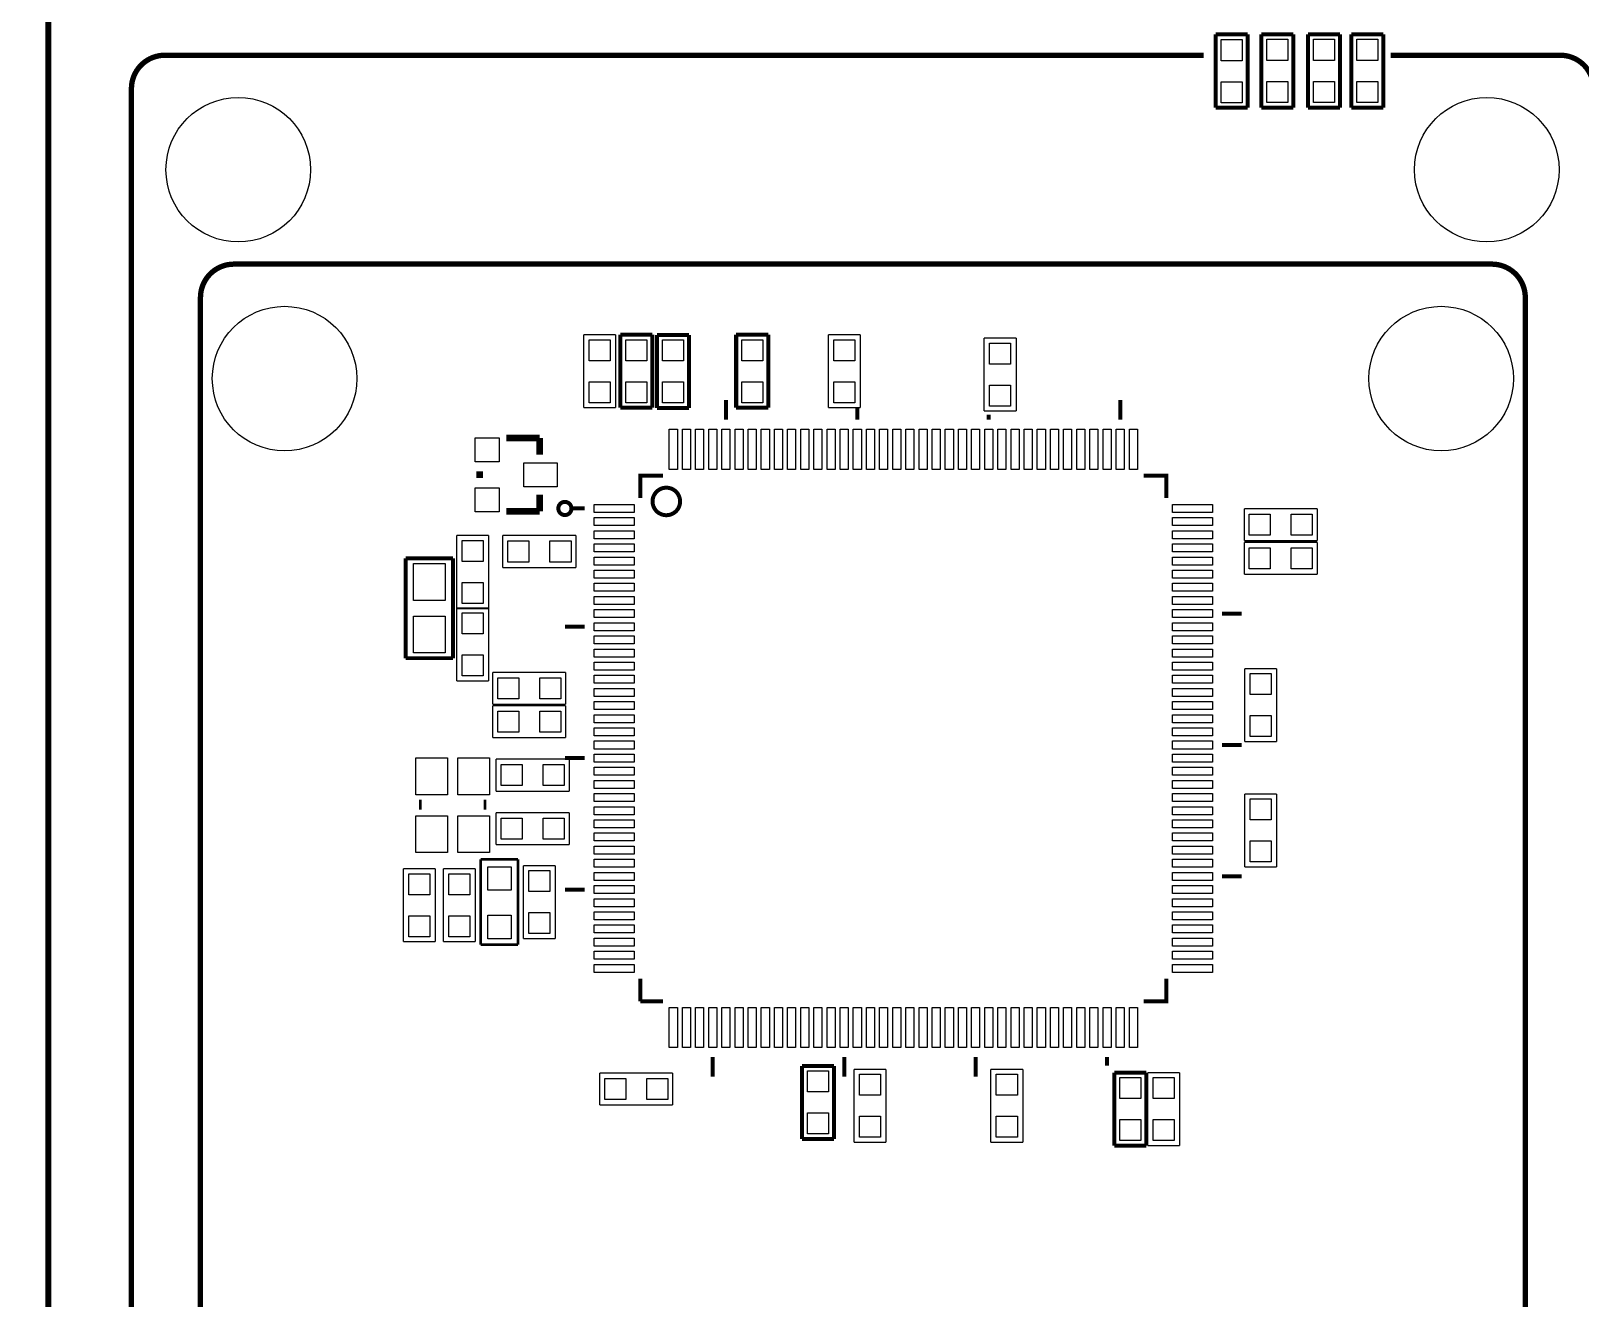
# Model space of a CAD drawing. Extents: x -6 to 176, y 0 to 129.
# Drawn here: x 56.3 to 115.3, y 45.4 to 93.6 of the extents above; entities that cross this region are included whole.
import ezdxf

# ---------------------------------------------------------------- set-up
doc = ezdxf.new("R2010")
doc.units = 0
for name, color, linetype in [('BG_SILKSCREEN_TOP', 85, 'CONTINUOUS'), ('PG_SILKSCREEN_TOP', 85, 'CONTINUOUS'), ('PIN_TOP', 69, 'CONTINUOUS')]:
    doc.layers.add(name, color=color, linetype=linetype)

msp = doc.modelspace()

# ---------------------------------------------------------------- linework, layer by layer
at = {"layer": 'BG_SILKSCREEN_TOP', "const_width": 0.2032}
msp.add_lwpolyline([(56.999886, 123.229878), (56.999886, 17.907)], dxfattribs=at)
for points in [[(46.99, 22.86), (55.753, 22.86, 0.414214), (57.023, 24.13), (57.023, 97.917, 0.414214), (55.753, 99.187), (42.926, 99.187, 0.414214), (41.656, 97.917), (41.656, 24.13, 0.414214), (42.926, 22.86), (46.99, 22.86)], [(100.965, 92.669106), (61.439552, 92.669106, 0.414214), (60.169552, 91.399106)], [(60.169552, 0.4064), (114.525552, 0.4064, 0.414214), (115.795552, 1.6764), (115.795552, 91.399106, 0.414214), (114.525552, 92.669106), (108.077, 92.669106)], [(60.169552, 91.399106), (60.169552, 1.6764, 0.414214), (61.439552, 0.4064), (62.795912, 0.4064)], [(113.195862, 11.811), (113.195862, 83.4517, 0.414214), (111.925862, 84.7217), (64.065912, 84.7217, 0.414214), (62.795912, 83.4517)], [(62.795912, 83.4517), (62.795912, 1.6764, 0.414214), (64.065912, 0.4064), (111.925862, 0.4064, 0.414214), (113.195862, 1.6764), (113.195862, 8.509)]]:
    msp.add_lwpolyline(points, format="xyb", dxfattribs=at)
at = {"layer": 'PG_SILKSCREEN_TOP'}
for points, const_width in [([(101.415342, 93.4593), (102.634542, 93.4593)], 0.1524), ([(101.415342, 90.678), (101.415342, 93.4593)], 0.1524), ([(102.634542, 93.4593), (102.634542, 90.678)], 0.1524), ([(103.1494, 93.4593), (104.3686, 93.4593)], 0.1524), ([(103.1494, 90.678), (103.1494, 93.4593)], 0.1524), ([(104.3686, 93.4593), (104.3686, 90.678)], 0.1524), ([(104.9274, 93.4593), (106.1466, 93.4593)], 0.1524), ([(104.9274, 90.678), (104.9274, 93.4593)], 0.1524), ([(106.1466, 93.4593), (106.1466, 90.678)], 0.1524), ([(106.5784, 93.4593), (107.7976, 93.4593)], 0.1524), ([(106.5784, 90.678), (106.5784, 93.4593)], 0.1524), ([(107.7976, 93.4593), (107.7976, 90.678)], 0.1524), ([(102.634542, 90.678), (101.415342, 90.678)], 0.1524), ([(104.3686, 90.678), (103.1494, 90.678)], 0.1524), ([(106.1466, 90.678), (104.9274, 90.678)], 0.1524), ([(107.7976, 90.678), (106.5784, 90.678)], 0.1524), ([(77.3684, 79.2607), (77.3684, 82.042)], 0.0508), ([(77.3684, 82.042), (78.5876, 82.042)], 0.0508), ([(78.5876, 82.042), (78.5876, 79.2607)], 0.0508), ([(78.7654, 82.042), (79.9846, 82.042)], 0.1524), ([(78.7654, 79.2607), (78.7654, 82.042)], 0.1524), ([(79.9846, 82.042), (79.9846, 79.2607)], 0.1524), ([(80.1624, 82.0293), (81.3816, 82.0293)], 0.1524), ([(80.1624, 79.248), (80.1624, 82.0293)], 0.1524), ([(81.3816, 82.0293), (81.3816, 79.248)], 0.1524), ([(83.175348, 82.042), (84.394548, 82.042)], 0.1524), ([(83.175348, 79.2607), (83.175348, 82.042)], 0.1524), ([(84.394548, 82.042), (84.394548, 79.2607)], 0.1524), ([(86.675468, 79.2607), (86.675468, 82.042)], 0.0508), ([(86.675468, 82.042), (87.894668, 82.042)], 0.0508), ([(87.894668, 82.042), (87.894668, 79.2607)], 0.0508), ([(92.6084, 79.1337), (92.6084, 81.915)], 0.0508), ([(92.6084, 81.915), (93.8276, 81.915)], 0.0508), ([(93.8276, 81.915), (93.8276, 79.1337)], 0.0508), ([(82.78495, 78.799944), (82.78495, 79.550006)], 0.1524), ([(97.78492, 78.799944), (97.78492, 79.550006)], 0.1524), ([(78.5876, 79.2607), (77.3684, 79.2607)], 0.0508), ([(79.9846, 79.2607), (78.7654, 79.2607)], 0.1524), ([(81.3816, 79.248), (80.1624, 79.248)], 0.1524), ([(84.394548, 79.2607), (83.175348, 79.2607)], 0.1524), ([(87.894668, 79.2607), (86.675468, 79.2607)], 0.0508), ([(87.78494, 78.799944), (87.78494, 79.248)], 0.1524), ([(93.8276, 79.1337), (92.6084, 79.1337)], 0.0508), ([(92.78493, 78.799944), (92.78493, 78.994)], 0.1524), ([(75.7047, 78.105), (74.4347, 78.105)], 0.254), ([(75.7047, 77.47), (75.7047, 78.105)], 0.254), ([(73.4187, 76.835), (73.4187, 76.581)], 0.254), ([(80.391, 76.67498), (79.53502, 76.67498), (79.53502, 75.819)], 0.1524), ([(99.53498, 75.819), (99.53498, 76.67498), (98.679, 76.67498)], 0.1524), ([(75.7047, 75.946), (75.7047, 75.311)], 0.254), ([(75.7047, 75.311), (74.4347, 75.311)], 0.254), ([(76.90993, 75.425046), (77.410056, 75.425046)], 0.1524), ([(102.5017, 75.4126), (105.283, 75.4126)], 0.0508), ([(102.5017, 74.1934), (102.5017, 75.4126)], 0.0508), ([(105.283, 75.4126), (105.283, 74.1934)], 0.0508), ([(72.5424, 71.618602), (72.5424, 74.399902)], 0.0508), ([(72.5424, 74.399902), (73.7616, 74.399902)], 0.0508), ([(73.7616, 74.399902), (73.7616, 71.618602)], 0.0508), ([(74.295, 73.1774), (74.295, 74.3966)], 0.0508), ([(74.295, 74.3966), (77.0763, 74.3966)], 0.0508), ([(77.0763, 74.3966), (77.0763, 73.1774)], 0.0508), ([(105.283, 74.1934), (102.5017, 74.1934)], 0.0508), ([(102.5017, 74.1426), (105.283, 74.1426)], 0.0508), ([(102.5017, 72.9234), (102.5017, 74.1426)], 0.0508), ([(105.283, 74.1426), (105.283, 72.9234)], 0.0508), ([(70.601078, 69.72808), (70.601078, 73.52792)], 0.150114), ([(70.601078, 73.52792), (72.400922, 73.52792)], 0.150114), ([(72.400922, 73.52792), (72.400922, 69.72808)], 0.150114), ([(77.0763, 73.1774), (74.295, 73.1774)], 0.0508), ([(105.283, 72.9234), (102.5017, 72.9234)], 0.0508), ([(72.5424, 68.856098), (72.5424, 71.637398)], 0.0508), ([(72.5424, 71.637398), (73.7616, 71.637398)], 0.0508), ([(73.7616, 71.618602), (72.5424, 71.618602)], 0.0508), ([(73.7616, 71.637398), (73.7616, 68.856098)], 0.0508), ([(101.659944, 71.425054), (102.410006, 71.425054)], 0.1524), ([(77.410056, 70.924928), (76.659994, 70.924928)], 0.1524), ([(72.400922, 69.72808), (70.601078, 69.72808)], 0.150114), ([(73.914, 67.9704), (73.914, 69.1896)], 0.0508), ([(73.914, 69.1896), (76.6953, 69.1896)], 0.0508), ([(76.6953, 69.1896), (76.6953, 67.9704)], 0.0508), ([(102.5144, 66.548), (102.5144, 69.3293)], 0.0508), ([(102.5144, 69.3293), (103.7336, 69.3293)], 0.0508), ([(103.7336, 69.3293), (103.7336, 66.548)], 0.0508), ([(73.7616, 68.856098), (72.5424, 68.856098)], 0.0508), ([(76.6953, 67.9704), (73.914, 67.9704)], 0.0508), ([(73.914, 66.7004), (73.914, 67.9196)], 0.0508), ([(73.914, 67.9196), (76.6953, 67.9196)], 0.0508), ([(76.6953, 67.9196), (76.6953, 66.7004)], 0.0508), ([(76.6953, 66.7004), (73.914, 66.7004)], 0.0508), ([(101.659944, 66.425064), (102.410006, 66.425064)], 0.1524), ([(103.7336, 66.548), (102.5144, 66.548)], 0.0508), ([(74.041, 64.6684), (74.041, 65.8876)], 0.0508), ([(74.041, 65.8876), (76.8223, 65.8876)], 0.0508), ([(77.410056, 65.924938), (76.659994, 65.924938)], 0.1524), ([(76.8223, 65.8876), (76.8223, 64.6684)], 0.0508), ([(71.1581, 64.346074), (71.1581, 63.965074)], 0.100076), ([(73.622408, 64.346074), (73.622408, 63.965074)], 0.100076), ([(76.8223, 64.6684), (74.041, 64.6684)], 0.0508), ([(102.5144, 61.7855), (102.5144, 64.5668)], 0.0508), ([(102.5144, 64.5668), (103.7336, 64.5668)], 0.0508), ([(103.7336, 64.5668), (103.7336, 61.7855)], 0.0508), ([(74.041, 62.6364), (74.041, 63.8556)], 0.0508), ([(74.041, 63.8556), (76.8223, 63.8556)], 0.0508), ([(76.8223, 63.8556), (76.8223, 62.6364)], 0.0508), ([(76.8223, 62.6364), (74.041, 62.6364)], 0.0508), ([(73.4568, 62.070996), (74.8792, 62.070996)], 0.100076), ([(73.4568, 58.833004), (73.4568, 62.070996)], 0.100076), ([(74.8792, 62.070996), (74.8792, 58.833004)], 0.100076), ([(70.5104, 58.9407), (70.5104, 61.722)], 0.0508), ([(70.5104, 61.722), (71.7296, 61.722)], 0.0508), ([(71.7296, 61.722), (71.7296, 58.9407)], 0.0508), ([(72.0344, 58.9407), (72.0344, 61.722)], 0.0508), ([(72.0344, 61.722), (73.2536, 61.722)], 0.0508), ([(73.2536, 61.722), (73.2536, 58.9407)], 0.0508), ([(75.0824, 59.055), (75.0824, 61.8363)], 0.0508), ([(75.0824, 61.8363), (76.3016, 61.8363)], 0.0508), ([(76.3016, 61.8363), (76.3016, 59.055)], 0.0508), ([(101.659944, 61.425074), (102.410006, 61.425074)], 0.1524), ([(103.7336, 61.7855), (102.5144, 61.7855)], 0.0508), ([(77.410056, 60.924948), (76.659994, 60.924948)], 0.1524), ([(71.7296, 58.9407), (70.5104, 58.9407)], 0.0508), ([(73.2536, 58.9407), (72.0344, 58.9407)], 0.0508), ([(76.3016, 59.055), (75.0824, 59.055)], 0.0508), ([(74.8792, 58.833004), (73.4568, 58.833004)], 0.100076), ([(79.53502, 57.531), (79.53502, 56.67502)], 0.1524), ([(98.679, 56.67502), (99.53498, 56.67502), (99.53498, 57.531)], 0.1524), ([(79.53502, 56.67502), (80.391, 56.67502)], 0.1524), ([(82.285078, 54.550056), (82.285078, 53.799994)], 0.1524), ([(85.67547, 54.2163), (86.89467, 54.2163)], 0.1524), ([(85.67547, 51.435), (85.67547, 54.2163)], 0.1524), ([(86.89467, 54.2163), (86.89467, 51.435)], 0.1524), ([(87.285068, 54.550056), (87.285068, 53.799994)], 0.1524), ([(92.285058, 54.550056), (92.285058, 53.799994)], 0.1524), ([(97.285048, 54.550056), (97.285048, 54.229)], 0.1524), ([(77.978, 52.7304), (77.978, 53.9496)], 0.0508), ([(77.978, 53.9496), (80.7593, 53.9496)], 0.0508), ([(80.7593, 53.9496), (80.7593, 52.7304)], 0.0508), ([(87.6554, 51.308), (87.6554, 54.0893)], 0.0508), ([(87.6554, 54.0893), (88.8746, 54.0893)], 0.0508), ([(88.8746, 54.0893), (88.8746, 51.308)], 0.0508), ([(92.8624, 51.308), (92.8624, 54.0893)], 0.0508), ([(92.8624, 54.0893), (94.0816, 54.0893)], 0.0508), ([(94.0816, 54.0893), (94.0816, 51.308)], 0.0508), ([(97.5614, 53.9623), (98.7806, 53.9623)], 0.1524), ([(97.5614, 51.181), (97.5614, 53.9623)], 0.1524), ([(98.7806, 53.9623), (98.7806, 51.181)], 0.1524), ([(98.8314, 51.181), (98.8314, 53.9623)], 0.0508), ([(98.8314, 53.9623), (100.0506, 53.9623)], 0.0508), ([(100.0506, 53.9623), (100.0506, 51.181)], 0.0508), ([(80.7593, 52.7304), (77.978, 52.7304)], 0.0508), ([(86.89467, 51.435), (85.67547, 51.435)], 0.1524), ([(88.8746, 51.308), (87.6554, 51.308)], 0.0508), ([(94.0816, 51.308), (92.8624, 51.308)], 0.0508), ([(98.7806, 51.181), (97.5614, 51.181)], 0.1524), ([(100.0506, 51.181), (98.8314, 51.181)], 0.0508)]:
    msp.add_lwpolyline(points, dxfattribs=dict(at, const_width=const_width))
at = {"layer": 'PG_SILKSCREEN_TOP', "const_width": 0.1524}
for points in [[(81.041748, 75.692, 1), (79.994252, 75.692, 1), (81.041748, 75.692)], [(76.90993, 75.425046, 0.999816), (76.410058, 75.425046, 1.000184), (76.90993, 75.425046)]]:
    msp.add_lwpolyline(points, format="xyb", dxfattribs=at)
at = {"layer": 'PIN_TOP'}
for points in [[(102.424992, 92.46235), (101.624892, 92.46235), (101.624892, 93.26245), (102.424992, 93.26245)], [(103.35895, 93.27515), (104.15905, 93.27515), (104.15905, 92.47505), (103.35895, 92.47505)], [(105.13695, 93.27515), (105.93705, 93.27515), (105.93705, 92.47505), (105.13695, 92.47505)], [(106.78795, 93.27515), (107.58805, 93.27515), (107.58805, 92.47505), (106.78795, 92.47505)], [(102.424992, 90.86215), (101.624892, 90.86215), (101.624892, 91.66225), (102.424992, 91.66225)], [(103.35895, 91.67495), (104.15905, 91.67495), (104.15905, 90.87485), (103.35895, 90.87485)], [(105.13695, 91.67495), (105.93705, 91.67495), (105.93705, 90.87485), (105.13695, 90.87485)], [(106.78795, 91.67495), (107.58805, 91.67495), (107.58805, 90.87485), (106.78795, 90.87485)], [(78.37805, 81.044796), (77.57795, 81.044796), (77.57795, 81.844896), (78.37805, 81.844896)], [(79.77505, 81.04505), (78.97495, 81.04505), (78.97495, 81.84515), (79.77505, 81.84515)], [(80.37195, 81.84515), (81.17205, 81.84515), (81.17205, 81.04505), (80.37195, 81.04505)], [(84.184998, 81.04505), (83.384898, 81.04505), (83.384898, 81.84515), (84.184998, 81.84515)], [(87.685118, 81.044796), (86.885018, 81.044796), (86.885018, 81.844896), (87.685118, 81.844896)], [(93.61805, 80.917796), (92.81795, 80.917796), (92.81795, 81.717896), (93.61805, 81.717896)], [(78.37805, 79.44485), (77.57795, 79.44485), (77.57795, 80.24495), (78.37805, 80.24495)], [(79.77505, 79.44485), (78.97495, 79.44485), (78.97495, 80.24495), (79.77505, 80.24495)], [(80.37195, 80.24495), (81.17205, 80.24495), (81.17205, 79.44485), (80.37195, 79.44485)], [(84.184998, 79.44485), (83.384898, 79.44485), (83.384898, 80.24495), (84.184998, 80.24495)], [(87.685118, 79.44485), (86.885018, 79.44485), (86.885018, 80.24495), (87.685118, 80.24495)], [(93.61805, 79.31785), (92.81795, 79.31785), (92.81795, 80.11795), (93.61805, 80.11795)], [(80.632554, 76.912978), (80.632554, 78.436978), (80.937354, 78.436978), (80.937354, 76.912978)], [(81.13268, 76.912978), (81.13268, 78.436978), (81.43748, 78.436978), (81.43748, 76.912978)], [(81.632552, 76.912978), (81.632552, 78.436978), (81.937352, 78.436978), (81.937352, 76.912978)], [(82.132678, 76.912978), (82.132678, 78.436978), (82.437478, 78.436978), (82.437478, 76.912978)], [(82.63255, 76.912978), (82.63255, 78.436978), (82.93735, 78.436978), (82.93735, 76.912978)], [(83.132676, 76.912978), (83.132676, 78.436978), (83.437476, 78.436978), (83.437476, 76.912978)], [(83.632548, 76.912978), (83.632548, 78.436978), (83.937348, 78.436978), (83.937348, 76.912978)], [(84.132674, 76.912978), (84.132674, 78.436978), (84.437474, 78.436978), (84.437474, 76.912978)], [(84.632546, 76.912978), (84.632546, 78.436978), (84.937346, 78.436978), (84.937346, 76.912978)], [(85.132672, 76.912978), (85.132672, 78.436978), (85.437472, 78.436978), (85.437472, 76.912978)], [(85.632544, 76.912978), (85.632544, 78.436978), (85.937344, 78.436978), (85.937344, 76.912978)], [(86.13267, 76.912978), (86.13267, 78.436978), (86.43747, 78.436978), (86.43747, 76.912978)], [(86.632542, 76.912978), (86.632542, 78.436978), (86.937342, 78.436978), (86.937342, 76.912978)], [(87.132668, 76.912978), (87.132668, 78.436978), (87.437468, 78.436978), (87.437468, 76.912978)], [(87.63254, 76.912978), (87.63254, 78.436978), (87.93734, 78.436978), (87.93734, 76.912978)], [(88.132666, 76.912978), (88.132666, 78.436978), (88.437466, 78.436978), (88.437466, 76.912978)], [(88.632538, 76.912978), (88.632538, 78.436978), (88.937338, 78.436978), (88.937338, 76.912978)], [(89.132664, 76.912978), (89.132664, 78.436978), (89.437464, 78.436978), (89.437464, 76.912978)], [(89.632536, 76.912978), (89.632536, 78.436978), (89.937336, 78.436978), (89.937336, 76.912978)], [(90.132662, 76.912978), (90.132662, 78.436978), (90.437462, 78.436978), (90.437462, 76.912978)], [(90.632534, 76.912978), (90.632534, 78.436978), (90.937334, 78.436978), (90.937334, 76.912978)], [(91.13266, 76.912978), (91.13266, 78.436978), (91.43746, 78.436978), (91.43746, 76.912978)], [(91.632532, 76.912978), (91.632532, 78.436978), (91.937332, 78.436978), (91.937332, 76.912978)], [(92.132658, 76.912978), (92.132658, 78.436978), (92.437458, 78.436978), (92.437458, 76.912978)], [(92.63253, 76.912978), (92.63253, 78.436978), (92.93733, 78.436978), (92.93733, 76.912978)], [(93.132656, 76.912978), (93.132656, 78.436978), (93.437456, 78.436978), (93.437456, 76.912978)], [(93.632528, 76.912978), (93.632528, 78.436978), (93.937328, 78.436978), (93.937328, 76.912978)], [(94.132654, 76.912978), (94.132654, 78.436978), (94.437454, 78.436978), (94.437454, 76.912978)], [(94.632526, 76.912978), (94.632526, 78.436978), (94.937326, 78.436978), (94.937326, 76.912978)], [(95.132652, 76.912978), (95.132652, 78.436978), (95.437452, 78.436978), (95.437452, 76.912978)], [(95.632524, 76.912978), (95.632524, 78.436978), (95.937324, 78.436978), (95.937324, 76.912978)], [(96.13265, 76.912978), (96.13265, 78.436978), (96.43745, 78.436978), (96.43745, 76.912978)], [(96.632522, 76.912978), (96.632522, 78.436978), (96.937322, 78.436978), (96.937322, 76.912978)], [(97.132648, 76.912978), (97.132648, 78.436978), (97.437448, 78.436978), (97.437448, 76.912978)], [(97.63252, 76.912978), (97.63252, 78.436978), (97.93732, 78.436978), (97.93732, 76.912978)], [(98.132646, 76.912978), (98.132646, 78.436978), (98.437446, 78.436978), (98.437446, 76.912978)], [(73.2409, 78.1177), (74.1553, 78.1177), (74.1553, 77.2033), (73.2409, 77.2033)], [(75.0951, 77.1652), (76.3651, 77.1652), (76.3651, 76.2508), (75.0951, 76.2508)], [(73.2409, 76.2127), (74.1553, 76.2127), (74.1553, 75.2983), (73.2409, 75.2983)], [(77.773022, 75.577446), (79.297022, 75.577446), (79.297022, 75.272646), (77.773022, 75.272646)], [(99.772978, 75.577446), (101.296978, 75.577446), (101.296978, 75.272646), (99.772978, 75.272646)], [(77.773022, 75.07732), (79.297022, 75.07732), (79.297022, 74.77252), (77.773022, 74.77252)], [(99.772978, 75.07732), (101.296978, 75.07732), (101.296978, 74.77252), (99.772978, 74.77252)], [(102.68585, 74.40295), (102.68585, 75.20305), (103.48595, 75.20305), (103.48595, 74.40295)], [(104.285796, 74.40295), (104.285796, 75.20305), (105.085896, 75.20305), (105.085896, 74.40295)], [(77.773022, 74.577448), (79.297022, 74.577448), (79.297022, 74.272648), (77.773022, 74.272648)], [(99.772978, 74.577448), (101.296978, 74.577448), (101.296978, 74.272648), (99.772978, 74.272648)], [(73.55205, 73.402698), (72.75195, 73.402698), (72.75195, 74.202798), (73.55205, 74.202798)], [(75.292204, 74.18705), (75.292204, 73.38695), (74.492104, 73.38695), (74.492104, 74.18705)], [(76.89215, 74.18705), (76.89215, 73.38695), (76.09205, 73.38695), (76.09205, 74.18705)], [(77.773022, 74.077322), (79.297022, 74.077322), (79.297022, 73.772522), (77.773022, 73.772522)], [(99.772978, 74.077322), (101.296978, 74.077322), (101.296978, 73.772522), (99.772978, 73.772522)], [(102.68585, 73.13295), (102.68585, 73.93305), (103.48595, 73.93305), (103.48595, 73.13295)], [(104.285796, 73.13295), (104.285796, 73.93305), (105.085896, 73.93305), (105.085896, 73.13295)], [(72.100948, 71.927974), (70.901052, 71.927974), (70.901052, 73.328022), (72.100948, 73.328022)], [(77.773022, 73.57745), (79.297022, 73.57745), (79.297022, 73.27265), (77.773022, 73.27265)], [(77.773022, 73.077324), (79.297022, 73.077324), (79.297022, 72.772524), (77.773022, 72.772524)], [(99.772978, 73.57745), (101.296978, 73.57745), (101.296978, 73.27265), (99.772978, 73.27265)], [(99.772978, 73.077324), (101.296978, 73.077324), (101.296978, 72.772524), (99.772978, 72.772524)], [(73.55205, 71.802752), (72.75195, 71.802752), (72.75195, 72.602852), (73.55205, 72.602852)], [(77.773022, 72.577452), (79.297022, 72.577452), (79.297022, 72.272652), (77.773022, 72.272652)], [(99.772978, 72.577452), (101.296978, 72.577452), (101.296978, 72.272652), (99.772978, 72.272652)], [(77.773022, 72.077326), (79.297022, 72.077326), (79.297022, 71.772526), (77.773022, 71.772526)], [(99.772978, 72.077326), (101.296978, 72.077326), (101.296978, 71.772526), (99.772978, 71.772526)], [(72.100948, 69.927978), (70.901052, 69.927978), (70.901052, 71.328026), (72.100948, 71.328026)], [(72.75195, 71.453248), (73.55205, 71.453248), (73.55205, 70.653148), (72.75195, 70.653148)], [(77.773022, 71.577454), (79.297022, 71.577454), (79.297022, 71.272654), (77.773022, 71.272654)], [(99.772978, 71.577454), (101.296978, 71.577454), (101.296978, 71.272654), (99.772978, 71.272654)], [(77.773022, 71.077328), (79.297022, 71.077328), (79.297022, 70.772528), (77.773022, 70.772528)], [(99.772978, 71.077328), (101.296978, 71.077328), (101.296978, 70.772528), (99.772978, 70.772528)], [(77.773022, 70.577456), (79.297022, 70.577456), (79.297022, 70.272656), (77.773022, 70.272656)], [(99.772978, 70.577456), (101.296978, 70.577456), (101.296978, 70.272656), (99.772978, 70.272656)], [(72.75195, 69.853302), (73.55205, 69.853302), (73.55205, 69.053202), (72.75195, 69.053202)], [(77.773022, 70.07733), (79.297022, 70.07733), (79.297022, 69.77253), (77.773022, 69.77253)], [(77.773022, 69.577458), (79.297022, 69.577458), (79.297022, 69.272658), (77.773022, 69.272658)], [(99.772978, 70.07733), (101.296978, 70.07733), (101.296978, 69.77253), (99.772978, 69.77253)], [(99.772978, 69.577458), (101.296978, 69.577458), (101.296978, 69.272658), (99.772978, 69.272658)], [(74.911204, 68.98005), (74.911204, 68.17995), (74.111104, 68.17995), (74.111104, 68.98005)], [(76.51115, 68.98005), (76.51115, 68.17995), (75.71105, 68.17995), (75.71105, 68.98005)], [(77.773022, 69.077332), (79.297022, 69.077332), (79.297022, 68.772532), (77.773022, 68.772532)], [(99.772978, 69.077332), (101.296978, 69.077332), (101.296978, 68.772532), (99.772978, 68.772532)], [(102.72395, 69.14515), (103.52405, 69.14515), (103.52405, 68.34505), (102.72395, 68.34505)], [(77.773022, 68.57746), (79.297022, 68.57746), (79.297022, 68.27266), (77.773022, 68.27266)], [(99.772978, 68.57746), (101.296978, 68.57746), (101.296978, 68.27266), (99.772978, 68.27266)], [(77.773022, 68.077334), (79.297022, 68.077334), (79.297022, 67.772534), (77.773022, 67.772534)], [(99.772978, 68.077334), (101.296978, 68.077334), (101.296978, 67.772534), (99.772978, 67.772534)], [(74.911204, 67.71005), (74.911204, 66.90995), (74.111104, 66.90995), (74.111104, 67.71005)], [(76.51115, 67.71005), (76.51115, 66.90995), (75.71105, 66.90995), (75.71105, 67.71005)], [(77.773022, 67.577462), (79.297022, 67.577462), (79.297022, 67.272662), (77.773022, 67.272662)], [(99.772978, 67.577462), (101.296978, 67.577462), (101.296978, 67.272662), (99.772978, 67.272662)], [(102.72395, 67.545204), (103.52405, 67.545204), (103.52405, 66.745104), (102.72395, 66.745104)], [(77.773022, 67.077336), (79.297022, 67.077336), (79.297022, 66.772536), (77.773022, 66.772536)], [(99.772978, 67.077336), (101.296978, 67.077336), (101.296978, 66.772536), (99.772978, 66.772536)], [(77.773022, 66.577464), (79.297022, 66.577464), (79.297022, 66.272664), (77.773022, 66.272664)], [(77.773022, 66.077338), (79.297022, 66.077338), (79.297022, 65.772538), (77.773022, 65.772538)], [(99.772978, 66.577464), (101.296978, 66.577464), (101.296978, 66.272664), (99.772978, 66.272664)], [(99.772978, 66.077338), (101.296978, 66.077338), (101.296978, 65.772538), (99.772978, 65.772538)], [(70.990206, 65.935098), (72.190102, 65.935098), (72.190102, 64.53505), (70.990206, 64.53505)], [(72.590152, 65.935098), (73.790048, 65.935098), (73.790048, 64.53505), (72.590152, 64.53505)], [(75.038204, 65.67805), (75.038204, 64.87795), (74.238104, 64.87795), (74.238104, 65.67805)], [(76.63815, 65.67805), (76.63815, 64.87795), (75.83805, 64.87795), (75.83805, 65.67805)], [(77.773022, 65.577466), (79.297022, 65.577466), (79.297022, 65.272666), (77.773022, 65.272666)], [(99.772978, 65.577466), (101.296978, 65.577466), (101.296978, 65.272666), (99.772978, 65.272666)], [(77.773022, 65.07734), (79.297022, 65.07734), (79.297022, 64.77254), (77.773022, 64.77254)], [(99.772978, 65.07734), (101.296978, 65.07734), (101.296978, 64.77254), (99.772978, 64.77254)], [(77.773022, 64.577468), (79.297022, 64.577468), (79.297022, 64.272668), (77.773022, 64.272668)], [(99.772978, 64.577468), (101.296978, 64.577468), (101.296978, 64.272668), (99.772978, 64.272668)], [(102.72395, 64.38265), (103.52405, 64.38265), (103.52405, 63.58255), (102.72395, 63.58255)], [(70.990206, 63.735204), (72.190102, 63.735204), (72.190102, 62.335156), (70.990206, 62.335156)], [(72.590152, 63.735204), (73.790048, 63.735204), (73.790048, 62.335156), (72.590152, 62.335156)], [(75.038204, 63.64605), (75.038204, 62.84595), (74.238104, 62.84595), (74.238104, 63.64605)], [(76.63815, 63.64605), (76.63815, 62.84595), (75.83805, 62.84595), (75.83805, 63.64605)], [(77.773022, 64.077342), (79.297022, 64.077342), (79.297022, 63.772542), (77.773022, 63.772542)], [(99.772978, 64.077342), (101.296978, 64.077342), (101.296978, 63.772542), (99.772978, 63.772542)], [(77.773022, 63.57747), (79.297022, 63.57747), (79.297022, 63.27267), (77.773022, 63.27267)], [(77.773022, 63.077344), (79.297022, 63.077344), (79.297022, 62.772544), (77.773022, 62.772544)], [(99.772978, 63.57747), (101.296978, 63.57747), (101.296978, 63.27267), (99.772978, 63.27267)], [(99.772978, 63.077344), (101.296978, 63.077344), (101.296978, 62.772544), (99.772978, 62.772544)], [(77.773022, 62.577472), (79.297022, 62.577472), (79.297022, 62.272672), (77.773022, 62.272672)], [(99.772978, 62.577472), (101.296978, 62.577472), (101.296978, 62.272672), (99.772978, 62.272672)], [(102.72395, 62.782704), (103.52405, 62.782704), (103.52405, 61.982604), (102.72395, 61.982604)], [(77.773022, 62.077346), (79.297022, 62.077346), (79.297022, 61.772546), (77.773022, 61.772546)], [(99.772978, 62.077346), (101.296978, 62.077346), (101.296978, 61.772546), (99.772978, 61.772546)], [(71.52005, 60.724796), (70.71995, 60.724796), (70.71995, 61.524896), (71.52005, 61.524896)], [(73.04405, 60.724796), (72.24395, 60.724796), (72.24395, 61.524896), (73.04405, 61.524896)], [(73.7235, 61.7855), (74.6125, 61.7855), (74.6125, 60.8965), (73.7235, 60.8965)], [(75.29195, 61.65215), (76.09205, 61.65215), (76.09205, 60.85205), (75.29195, 60.85205)], [(77.773022, 61.577474), (79.297022, 61.577474), (79.297022, 61.272674), (77.773022, 61.272674)], [(99.772978, 61.577474), (101.296978, 61.577474), (101.296978, 61.272674), (99.772978, 61.272674)], [(77.773022, 61.077348), (79.297022, 61.077348), (79.297022, 60.772548), (77.773022, 60.772548)], [(99.772978, 61.077348), (101.296978, 61.077348), (101.296978, 60.772548), (99.772978, 60.772548)], [(77.773022, 60.577476), (79.297022, 60.577476), (79.297022, 60.272676), (77.773022, 60.272676)], [(99.772978, 60.577476), (101.296978, 60.577476), (101.296978, 60.272676), (99.772978, 60.272676)], [(71.52005, 59.12485), (70.71995, 59.12485), (70.71995, 59.92495), (71.52005, 59.92495)], [(73.04405, 59.12485), (72.24395, 59.12485), (72.24395, 59.92495), (73.04405, 59.92495)], [(73.7235, 59.944254), (74.6125, 59.944254), (74.6125, 59.055254), (73.7235, 59.055254)], [(75.29195, 60.052204), (76.09205, 60.052204), (76.09205, 59.252104), (75.29195, 59.252104)], [(77.773022, 60.07735), (79.297022, 60.07735), (79.297022, 59.77255), (77.773022, 59.77255)], [(77.773022, 59.577478), (79.297022, 59.577478), (79.297022, 59.272678), (77.773022, 59.272678)], [(99.772978, 60.07735), (101.296978, 60.07735), (101.296978, 59.77255), (99.772978, 59.77255)], [(99.772978, 59.577478), (101.296978, 59.577478), (101.296978, 59.272678), (99.772978, 59.272678)], [(77.773022, 59.077352), (79.297022, 59.077352), (79.297022, 58.772552), (77.773022, 58.772552)], [(99.772978, 59.077352), (101.296978, 59.077352), (101.296978, 58.772552), (99.772978, 58.772552)], [(77.773022, 58.57748), (79.297022, 58.57748), (79.297022, 58.27268), (77.773022, 58.27268)], [(99.772978, 58.57748), (101.296978, 58.57748), (101.296978, 58.27268), (99.772978, 58.27268)], [(77.773022, 58.077354), (79.297022, 58.077354), (79.297022, 57.772554), (77.773022, 57.772554)], [(99.772978, 58.077354), (101.296978, 58.077354), (101.296978, 57.772554), (99.772978, 57.772554)], [(80.632554, 54.913022), (80.632554, 56.437022), (80.937354, 56.437022), (80.937354, 54.913022)], [(81.13268, 54.913022), (81.13268, 56.437022), (81.43748, 56.437022), (81.43748, 54.913022)], [(81.632552, 54.913022), (81.632552, 56.437022), (81.937352, 56.437022), (81.937352, 54.913022)], [(82.132678, 54.913022), (82.132678, 56.437022), (82.437478, 56.437022), (82.437478, 54.913022)], [(82.63255, 54.913022), (82.63255, 56.437022), (82.93735, 56.437022), (82.93735, 54.913022)], [(83.132676, 54.913022), (83.132676, 56.437022), (83.437476, 56.437022), (83.437476, 54.913022)], [(83.632548, 54.913022), (83.632548, 56.437022), (83.937348, 56.437022), (83.937348, 54.913022)], [(84.132674, 54.913022), (84.132674, 56.437022), (84.437474, 56.437022), (84.437474, 54.913022)], [(84.632546, 54.913022), (84.632546, 56.437022), (84.937346, 56.437022), (84.937346, 54.913022)], [(85.132672, 54.913022), (85.132672, 56.437022), (85.437472, 56.437022), (85.437472, 54.913022)], [(85.632544, 54.913022), (85.632544, 56.437022), (85.937344, 56.437022), (85.937344, 54.913022)], [(86.13267, 54.913022), (86.13267, 56.437022), (86.43747, 56.437022), (86.43747, 54.913022)], [(86.632542, 54.913022), (86.632542, 56.437022), (86.937342, 56.437022), (86.937342, 54.913022)], [(87.132668, 54.913022), (87.132668, 56.437022), (87.437468, 56.437022), (87.437468, 54.913022)], [(87.63254, 54.913022), (87.63254, 56.437022), (87.93734, 56.437022), (87.93734, 54.913022)], [(88.132666, 54.913022), (88.132666, 56.437022), (88.437466, 56.437022), (88.437466, 54.913022)], [(88.632538, 54.913022), (88.632538, 56.437022), (88.937338, 56.437022), (88.937338, 54.913022)], [(89.132664, 54.913022), (89.132664, 56.437022), (89.437464, 56.437022), (89.437464, 54.913022)], [(89.632536, 54.913022), (89.632536, 56.437022), (89.937336, 56.437022), (89.937336, 54.913022)], [(90.132662, 54.913022), (90.132662, 56.437022), (90.437462, 56.437022), (90.437462, 54.913022)], [(90.632534, 54.913022), (90.632534, 56.437022), (90.937334, 56.437022), (90.937334, 54.913022)], [(91.13266, 54.913022), (91.13266, 56.437022), (91.43746, 56.437022), (91.43746, 54.913022)], [(91.632532, 54.913022), (91.632532, 56.437022), (91.937332, 56.437022), (91.937332, 54.913022)], [(92.132658, 54.913022), (92.132658, 56.437022), (92.437458, 56.437022), (92.437458, 54.913022)], [(92.63253, 54.913022), (92.63253, 56.437022), (92.93733, 56.437022), (92.93733, 54.913022)], [(93.132656, 54.913022), (93.132656, 56.437022), (93.437456, 56.437022), (93.437456, 54.913022)], [(93.632528, 54.913022), (93.632528, 56.437022), (93.937328, 56.437022), (93.937328, 54.913022)], [(94.132654, 54.913022), (94.132654, 56.437022), (94.437454, 56.437022), (94.437454, 54.913022)], [(94.632526, 54.913022), (94.632526, 56.437022), (94.937326, 56.437022), (94.937326, 54.913022)], [(95.132652, 54.913022), (95.132652, 56.437022), (95.437452, 56.437022), (95.437452, 54.913022)], [(95.632524, 54.913022), (95.632524, 56.437022), (95.937324, 56.437022), (95.937324, 54.913022)], [(96.13265, 54.913022), (96.13265, 56.437022), (96.43745, 56.437022), (96.43745, 54.913022)], [(96.632522, 54.913022), (96.632522, 56.437022), (96.937322, 56.437022), (96.937322, 54.913022)], [(97.132648, 54.913022), (97.132648, 56.437022), (97.437448, 56.437022), (97.437448, 54.913022)], [(97.63252, 54.913022), (97.63252, 56.437022), (97.93732, 56.437022), (97.93732, 54.913022)], [(98.132646, 54.913022), (98.132646, 56.437022), (98.437446, 56.437022), (98.437446, 54.913022)], [(78.975204, 53.74005), (78.975204, 52.93995), (78.175104, 52.93995), (78.175104, 53.74005)], [(80.57515, 53.74005), (80.57515, 52.93995), (79.77505, 52.93995), (79.77505, 53.74005)], [(85.88502, 54.03215), (86.68512, 54.03215), (86.68512, 53.23205), (85.88502, 53.23205)], [(87.86495, 53.90515), (88.66505, 53.90515), (88.66505, 53.10505), (87.86495, 53.10505)], [(93.07195, 53.90515), (93.87205, 53.90515), (93.87205, 53.10505), (93.07195, 53.10505)], [(97.77095, 53.77815), (98.57105, 53.77815), (98.57105, 52.97805), (97.77095, 52.97805)], [(99.04095, 53.77815), (99.84105, 53.77815), (99.84105, 52.97805), (99.04095, 52.97805)], [(85.88502, 52.43195), (86.68512, 52.43195), (86.68512, 51.63185), (85.88502, 51.63185)], [(87.86495, 52.305204), (88.66505, 52.305204), (88.66505, 51.505104), (87.86495, 51.505104)], [(93.07195, 52.305204), (93.87205, 52.305204), (93.87205, 51.505104), (93.07195, 51.505104)], [(97.77095, 52.17795), (98.57105, 52.17795), (98.57105, 51.37785), (97.77095, 51.37785)], [(99.04095, 52.178204), (99.84105, 52.178204), (99.84105, 51.378104), (99.04095, 51.378104)]]:
    msp.add_lwpolyline(points, close=True, dxfattribs=at)
for centre in [(64.233552, 88.314022), (111.731552, 88.314022), (65.996058, 80.366362), (109.99597, 80.366362)]:
    msp.add_circle(centre, 2.750058, dxfattribs=at)

doc.saveas('drawing.dxf')
